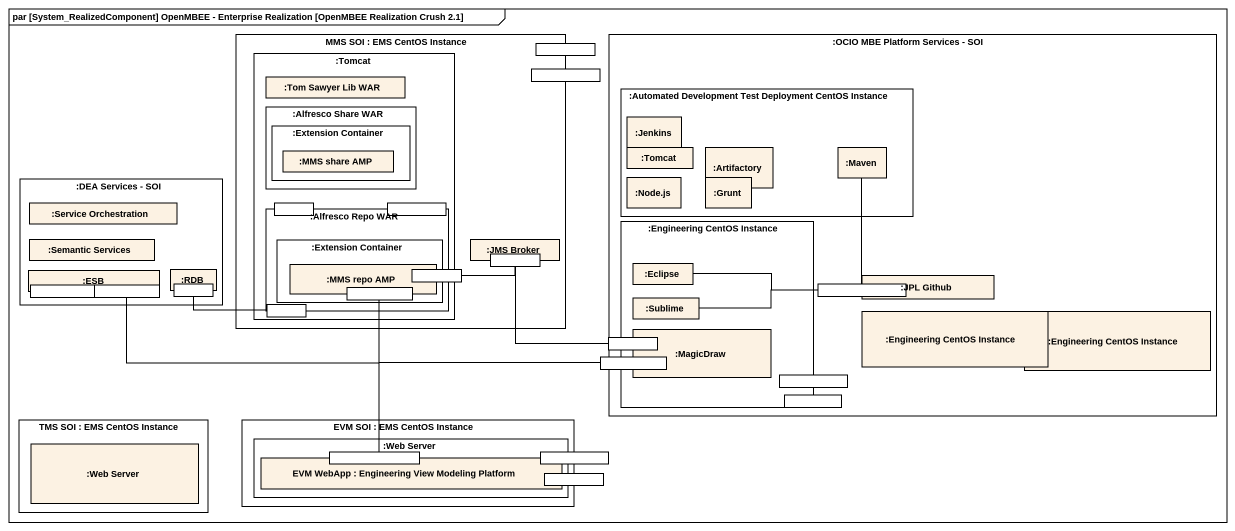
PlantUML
@startuml
mainframe par [System_RealizedComponent] OpenMBEE - Enterprise Realization [OpenMBEE Realization Crush 2.1]
rectangle "MMS SOI : EMS CentOS Instance" as MMS_SOI {
  port " " as port1
  rectangle ":Tomcat" as Tomcat {
    rectangle ":Tom Sawyer Lib WAR" as Tom_Sawyer_Lib_WAR
    rectangle ":Alfresco Share WAR" as Alfresco_Share_WAR {
      rectangle ":Extension Container" as Extension_Container {
        rectangle ":MMS share AMP" as MMS_share_AMP
      }
    }
    rectangle ":Alfresco Repo WAR" as Alfresco_Repo_WAR {
      port " " as port3
      port " " as port4
      rectangle ":Extension Container" as Extension_Container_2 {
        rectangle ":MMS repo AMP" as MMS_repo_AMP {
          port " " as port5
          port " " as port11
        }
      }
      port " " as port10
    }
  }
  port " " as port2
  rectangle ":JMS Broker" as JMS_Broker {
    port " " as port6
  }
}
rectangle ":OCIO MBE Platform Services - SOI" as OCIO_MBE_Platform_Services {
  rectangle ":Automated Development Test Deployment CentOS Instance" as Automated_Development_Test {
    rectangle ":Jenkins" as Jenkins
    rectangle ":Tomcat" as Tomcat_2
    rectangle ":Artifactory" as Artifactory
    rectangle ":Maven" as Maven
    rectangle ":Node.js" as Node_js
    rectangle ":Grunt" as Grunt
  }
  rectangle ":Engineering CentOS Instance" as Engineering_CentOS_Instance {
    rectangle ":Eclipse" as Eclipse
    rectangle ":Sublime" as Sublime
    rectangle ":MagicDraw" as MagicDraw {
      port " " as port13
      port " " as port14
    }
    port " " as port15
    port " " as port16
  }
  rectangle ":JPL Github" as JPL_Github {
    port " " as port12
  }
  rectangle ":Engineering CentOS Instance" as Engineering_CentOS_Instance_2
  rectangle ":Engineering CentOS Instance" as Engineering_CentOS_Instance_3
}
rectangle ":DEA Services - SOI" as DEA_Services_SOI {
  rectangle ":Service Orchestration" as Service_Orchestration
  rectangle ":ESB" as ESB {
    port " " as port7
    port " " as port8
  }
  rectangle ":Semantic Services" as Semantic_Services
  rectangle ":RDB" as RDB {
    port " " as port9
  }
}
rectangle "TMS SOI : EMS CentOS Instance" as TMS_SOI {
  rectangle ":Web Server" as Web_Server
}
rectangle "EVM SOI : EMS CentOS Instance" as EVM_SOI {
  rectangle ":Web Server" as Web_Server_2 {
    rectangle "EVM WebApp : Engineering View Modeling Platform" as EVM_WebApp {
      port " " as port17
    }
  }
  port " " as port18
  port " " as port19
}
port5 -right- port6
port6 -- port13
Eclipse -right- port12
port8 -right- port11
port10 -left- port9
Sublime -right- port12
port12 -up- Maven
port14 -left- port11
port17 -up- port11
@enduml
